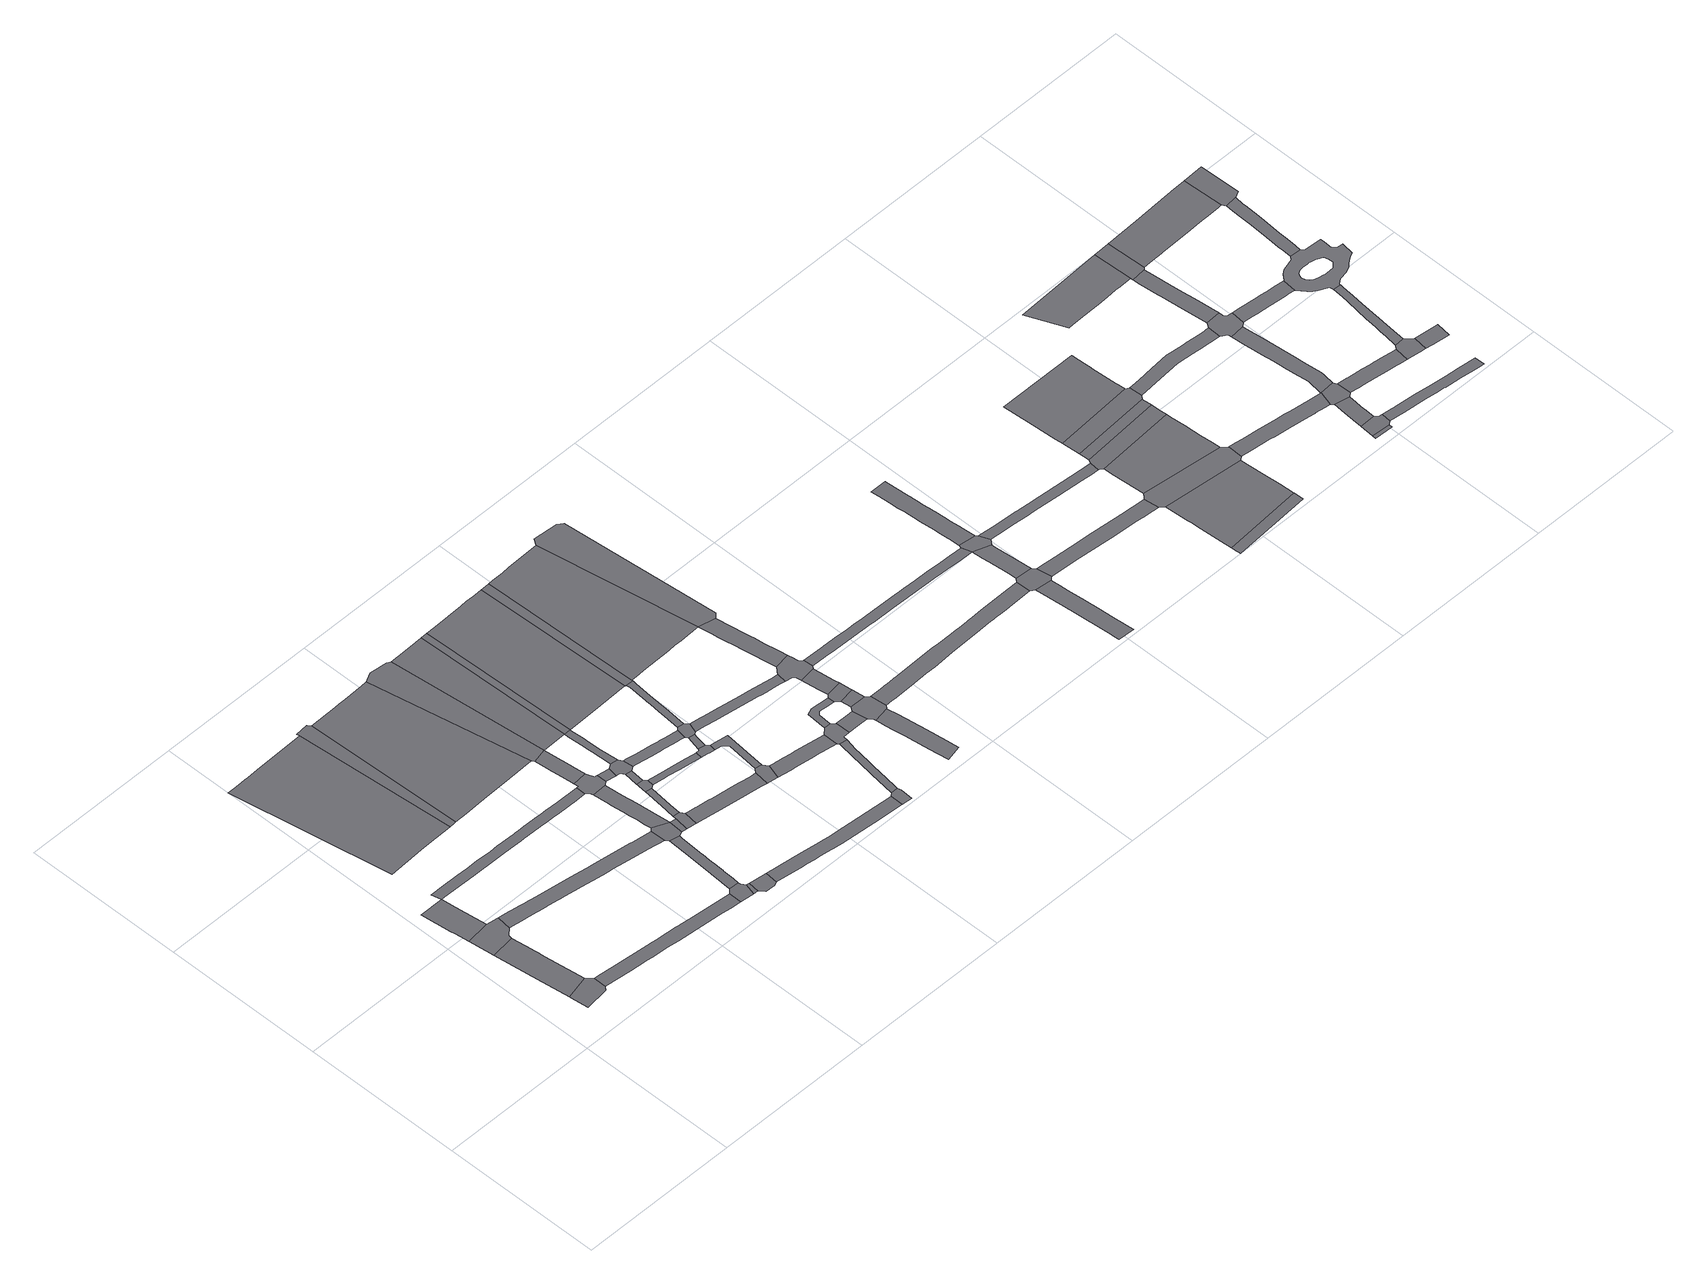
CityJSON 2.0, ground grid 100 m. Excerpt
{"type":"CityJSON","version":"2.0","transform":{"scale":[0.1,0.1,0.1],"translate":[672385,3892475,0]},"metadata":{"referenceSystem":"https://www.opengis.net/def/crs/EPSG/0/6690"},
"CityObjects":{
"road1":{"type":"Road","attributes":{"function":"9","usage":"9","RoadStructureAttribute.widthType":"9","RoadStructureAttribute.width":-9999,"RoadStructureAttribute.sectionType":"9"},"geometry":[{"type":"MultiSurface","lod":"1","boundaries":[[[0,1,2,3,4,5,6]]]}]},
"road2":{"type":"Road","attributes":{"function":"9","usage":"9","RoadStructureAttribute.widthType":"1","RoadStructureAttribute.width":15.15,"RoadStructureAttribute.sectionType":"1"},"geometry":[{"type":"MultiSurface","lod":"1","boundaries":[[[3,7,8,9,10,11,12,13,4]]]}]},
"road3":{"type":"Road","attributes":{"function":"9","usage":"9","RoadStructureAttribute.widthType":"9","RoadStructureAttribute.width":-9999,"RoadStructureAttribute.sectionType":"9"},"geometry":[{"type":"MultiSurface","lod":"1","boundaries":[[[12,11,14,15,16,17,18]]]}]},
"road4":{"type":"Road","attributes":{"function":"9","usage":"9","RoadStructureAttribute.widthType":"1","RoadStructureAttribute.width":15.15,"RoadStructureAttribute.sectionType":"1"},"geometry":[{"type":"MultiSurface","lod":"1","boundaries":[[[17,19,20,21,22,23,24,18]]]}]},
"road5":{"type":"Road","attributes":{"function":"9","usage":"9","RoadStructureAttribute.widthType":"2","RoadStructureAttribute.width":7.97,"RoadStructureAttribute.sectionType":"1"},"geometry":[{"type":"MultiSurface","lod":"1","boundaries":[[[25,26,27,28,29,30,31,32,33,34,2,1,35,36,37,38,39,40,41,42,43,44,45,46]]]}]},
"road6":{"type":"Road","attributes":{"function":"9","usage":"9","RoadStructureAttribute.widthType":"1","RoadStructureAttribute.width":35.46,"RoadStructureAttribute.sectionType":"1"},"geometry":[{"type":"MultiSurface","lod":"1","boundaries":[[[47,48,49,50,51,52,53,54,55,56,57]]]}]},
"road7":{"type":"Road","attributes":{"function":"9","usage":"9","RoadStructureAttribute.widthType":"2","RoadStructureAttribute.width":8.9,"RoadStructureAttribute.sectionType":"1"},"geometry":[{"type":"MultiSurface","lod":"1","boundaries":[[[58,59,60,61,62,63,64,65,66,67,68,69,70,71,72,73,74,75,76,77,78,79,80,81,82,83,84,85,86,87,88,89,90,91,92,93,94,95,16,15]]]}]},
"road8":{"type":"Road","attributes":{"function":"9","usage":"9","RoadStructureAttribute.widthType":"3","RoadStructureAttribute.width":5.99,"RoadStructureAttribute.sectionType":"1"},"geometry":[{"type":"MultiSurface","lod":"1","boundaries":[[[96,97,98,99,100,101,102,103,104,105,106,107,108,109,110,111,112,113,114,21,115,116,117,118,119,120,121,122,123,124,125,126,127,128,129,130]]]}]},
"road9":{"type":"Road","attributes":{"function":"9","usage":"9","RoadStructureAttribute.widthType":"9","RoadStructureAttribute.width":-9999,"RoadStructureAttribute.sectionType":"9"},"geometry":[{"type":"MultiSurface","lod":"1","boundaries":[[[131,51,50,132,133,134,135,136]]]}]},
"road10":{"type":"Road","attributes":{"function":"9","usage":"9","RoadStructureAttribute.widthType":"9","RoadStructureAttribute.width":-9999,"RoadStructureAttribute.sectionType":"9"},"geometry":[{"type":"MultiSurface","lod":"1","boundaries":[[[137,46,45,138,139,140,141,142]]]}]},
"road11":{"type":"Road","attributes":{"function":"9","usage":"9","RoadStructureAttribute.widthType":"2","RoadStructureAttribute.width":7.97,"RoadStructureAttribute.sectionType":"1"},"geometry":[{"type":"MultiSurface","lod":"1","boundaries":[[[139,138,143,144]]]}]},
"road12":{"type":"Road","attributes":{"function":"9","usage":"9","RoadStructureAttribute.widthType":"3","RoadStructureAttribute.width":5.21,"RoadStructureAttribute.sectionType":"1"},"geometry":[{"type":"MultiSurface","lod":"1","boundaries":[[[141,145,146,147,148,149,150,151,152,153,154,155,156,157,158,142]]]}]},
"road13":{"type":"Road","attributes":{"function":"9","usage":"9","RoadStructureAttribute.widthType":"9","RoadStructureAttribute.width":-9999,"RoadStructureAttribute.sectionType":"9"},"geometry":[{"type":"MultiSurface","lod":"1","boundaries":[[[143,159,160,161,162,144]]]}]},
"road14":{"type":"Road","attributes":{"function":"9","usage":"9","RoadStructureAttribute.widthType":"1","RoadStructureAttribute.width":35.46,"RoadStructureAttribute.sectionType":"1"},"geometry":[{"type":"MultiSurface","lod":"1","boundaries":[[[163,164,165,166,167,168,169,170,171,172,173,134,133]]]}]},
"road15":{"type":"Road","attributes":{"function":"9","usage":"9","RoadStructureAttribute.widthType":"9","RoadStructureAttribute.width":-9999,"RoadStructureAttribute.sectionType":"9"},"geometry":[{"type":"MultiSurface","lod":"1","boundaries":[[[155,174,175,176,80,79,156]]]}]},
"road16":{"type":"Road","attributes":{"function":"9","usage":"9","RoadStructureAttribute.widthType":"9","RoadStructureAttribute.width":-9999,"RoadStructureAttribute.sectionType":"1"},"geometry":[{"type":"MultiSurface","lod":"1","boundaries":[[[177,178,179,180,181,182,183,184,185,186,187,188,176,175,189]]]}]},
"road17":{"type":"Road","attributes":{"function":"9","usage":"9","RoadStructureAttribute.widthType":"2","RoadStructureAttribute.width":8.9,"RoadStructureAttribute.sectionType":"1"},"geometry":[{"type":"MultiSurface","lod":"1","boundaries":[[[174,190,191,175]]]}]},
"road18":{"type":"Road","attributes":{"function":"9","usage":"9","RoadStructureAttribute.widthType":"9","RoadStructureAttribute.width":-9999,"RoadStructureAttribute.sectionType":"9"},"geometry":[{"type":"MultiSurface","lod":"1","boundaries":[[[192,191,190,193,194,195,196,197]]]}]},
"road19":{"type":"Road","attributes":{"function":"9","usage":"9","RoadStructureAttribute.widthType":"9","RoadStructureAttribute.width":-9999,"RoadStructureAttribute.sectionType":"9"},"geometry":[{"type":"MultiSurface","lod":"1","boundaries":[[[198,199,200,201,202,130,129,203,181,180,204]]]}]},
"road20":{"type":"Road","attributes":{"function":"9","usage":"9","RoadStructureAttribute.widthType":"2","RoadStructureAttribute.width":7.94,"RoadStructureAttribute.sectionType":"1"},"geometry":[{"type":"MultiSurface","lod":"1","boundaries":[[[205,206,207,208,209,201,200,210,211,212,213,214]]]}]},
"road21":{"type":"Road","attributes":{"function":"9","usage":"9","RoadStructureAttribute.widthType":"4","RoadStructureAttribute.width":3.65,"RoadStructureAttribute.sectionType":"1"},"geometry":[{"type":"MultiSurface","lod":"1","boundaries":[[[196,215,216,217,218,219,220,197]]]}]},
"road22":{"type":"Road","attributes":{"function":"9","usage":"9","RoadStructureAttribute.widthType":"3","RoadStructureAttribute.width":5.71,"RoadStructureAttribute.sectionType":"1"},"geometry":[{"type":"MultiSurface","lod":"1","boundaries":[[[221,198,204,222]]]}]},
"road23":{"type":"Road","attributes":{"function":"9","usage":"9","RoadStructureAttribute.widthType":"9","RoadStructureAttribute.width":-9999,"RoadStructureAttribute.sectionType":"1"},"geometry":[{"type":"MultiSurface","lod":"1","boundaries":[[[223,169,168,205,214,224,225,226]]]}]},
"road24":{"type":"Road","attributes":{"function":"9","usage":"9","RoadStructureAttribute.widthType":"9","RoadStructureAttribute.width":-9999,"RoadStructureAttribute.sectionType":"9"},"geometry":[{"type":"MultiSurface","lod":"1","boundaries":[[[227,228,229,230,231,232,233,217,216]]]}]},
"road25":{"type":"Road","attributes":{"function":"9","usage":"9","RoadStructureAttribute.widthType":"4","RoadStructureAttribute.width":2.85,"RoadStructureAttribute.sectionType":"1"},"geometry":[{"type":"MultiSurface","lod":"1","boundaries":[[[234,230,229,235]]]}]},
"road26":{"type":"Road","attributes":{"function":"9","usage":"9","RoadStructureAttribute.widthType":"9","RoadStructureAttribute.width":-9999,"RoadStructureAttribute.sectionType":"9"},"geometry":[{"type":"MultiSurface","lod":"1","boundaries":[[[236,237,238,239,221,222,240,241,234,235]]]}]},
"road27":{"type":"Road","attributes":{"function":"9","usage":"9","RoadStructureAttribute.widthType":"4","RoadStructureAttribute.width":3.69,"RoadStructureAttribute.sectionType":"1"},"geometry":[{"type":"MultiSurface","lod":"1","boundaries":[[[242,243,244,245,246,247,248,239,238,249,250,251,252,253]]]}]},
"road28":{"type":"Road","attributes":{"function":"9","usage":"9","RoadStructureAttribute.widthType":"2","RoadStructureAttribute.width":8.9,"RoadStructureAttribute.sectionType":"1"},"geometry":[{"type":"MultiSurface","lod":"1","boundaries":[[[254,255,256,257,258,259,260,261,262,263,195,194,264,265,266,267,268]]]}]},
"road29":{"type":"Road","attributes":{"function":"9","usage":"9","RoadStructureAttribute.widthType":"2","RoadStructureAttribute.width":7.97,"RoadStructureAttribute.sectionType":"1"},"geometry":[{"type":"MultiSurface","lod":"1","boundaries":[[[269,270,271,272,273,274,275,162,161,276,277,278,279,280,281,282,283,284,285,286,287,288,289]]]}]},
"road30":{"type":"Road","attributes":{"function":"9","usage":"9","RoadStructureAttribute.widthType":"1","RoadStructureAttribute.width":35.46,"RoadStructureAttribute.sectionType":"9"},"geometry":[{"type":"MultiSurface","lod":"1","boundaries":[[[290,224,214,291,243,292]]]}]},
"road31":{"type":"Road","attributes":{"function":"9","usage":"9","RoadStructureAttribute.widthType":"4","RoadStructureAttribute.width":3.96,"RoadStructureAttribute.sectionType":"1"},"geometry":[{"type":"MultiSurface","lod":"1","boundaries":[[[293,294,295,296,297,298,228,227,299,300,301,302,303,304]]]}]},
"road32":{"type":"Road","attributes":{"function":"9","usage":"9","RoadStructureAttribute.widthType":"3","RoadStructureAttribute.width":5.71,"RoadStructureAttribute.sectionType":"1"},"geometry":[{"type":"MultiSurface","lod":"1","boundaries":[[[305,306,307,308,309,310,311,237,236,312,313,314,315,316,317,318,319,320]]]}]},
"road33":{"type":"Road","attributes":{"function":"9","usage":"9","RoadStructureAttribute.widthType":"9","RoadStructureAttribute.width":-9999,"RoadStructureAttribute.sectionType":"9"},"geometry":[{"type":"MultiSurface","lod":"1","boundaries":[[[243,242,321,292]]]}]},
"road34":{"type":"Road","attributes":{"function":"9","usage":"9","RoadStructureAttribute.widthType":"9","RoadStructureAttribute.width":-9999,"RoadStructureAttribute.sectionType":"9"},"geometry":[{"type":"MultiSurface","lod":"1","boundaries":[[[322,323,324,304,303,325,326,327,328]]]}]},
"road35":{"type":"Road","attributes":{"function":"9","usage":"9","RoadStructureAttribute.widthType":"9","RoadStructureAttribute.width":-9999,"RoadStructureAttribute.sectionType":"9"},"geometry":[{"type":"MultiSurface","lod":"1","boundaries":[[[329,330,331,332,333,254,268]]]}]},
"road36":{"type":"Road","attributes":{"function":"9","usage":"9","RoadStructureAttribute.widthType":"3","RoadStructureAttribute.width":4.43,"RoadStructureAttribute.sectionType":"1"},"geometry":[{"type":"MultiSurface","lod":"1","boundaries":[[[334,335,323,322,336,337]]]}]},
"road37":{"type":"Road","attributes":{"function":"9","usage":"9","RoadStructureAttribute.widthType":"4","RoadStructureAttribute.width":3.96,"RoadStructureAttribute.sectionType":"1"},"geometry":[{"type":"MultiSurface","lod":"1","boundaries":[[[332,338,339,328,327,340,341,342,333]]]}]},
"road38":{"type":"Road","attributes":{"function":"9","usage":"9","RoadStructureAttribute.widthType":"9","RoadStructureAttribute.width":-9999,"RoadStructureAttribute.sectionType":"9"},"geometry":[{"type":"MultiSurface","lod":"1","boundaries":[[[320,319,334,337,343,344,345,346]]]}]},
"road39":{"type":"Road","attributes":{"function":"9","usage":"9","RoadStructureAttribute.widthType":"1","RoadStructureAttribute.width":35.46,"RoadStructureAttribute.sectionType":"1"},"geometry":[{"type":"MultiSurface","lod":"1","boundaries":[[[347,348,349,350,351,352,353,354,355,356,321,242,357]]]}]},
"road40":{"type":"Road","attributes":{"function":"9","usage":"9","RoadStructureAttribute.widthType":"4","RoadStructureAttribute.width":3.62,"RoadStructureAttribute.sectionType":"1"},"geometry":[{"type":"MultiSurface","lod":"1","boundaries":[[[358,359,360,361,362,346,345,363,364,365,366,367,368]]]}]},
"road41":{"type":"Road","attributes":{"function":"9","usage":"9","RoadStructureAttribute.widthType":"9","RoadStructureAttribute.width":-9999,"RoadStructureAttribute.sectionType":"9"},"geometry":[{"type":"MultiSurface","lod":"1","boundaries":[[[369,269,289,370,371,372]]]}]},
"road42":{"type":"Road","attributes":{"function":"9","usage":"9","RoadStructureAttribute.widthType":"2","RoadStructureAttribute.width":8.9,"RoadStructureAttribute.sectionType":"1"},"geometry":[{"type":"MultiSurface","lod":"1","boundaries":[[[373,374,375,376,377,378,330,329,379,380,381,382,383,384,385,386]]]}]},
"road43":{"type":"Road","attributes":{"function":"9","usage":"9","RoadStructureAttribute.widthType":"4","RoadStructureAttribute.width":3.96,"RoadStructureAttribute.sectionType":"1"},"geometry":[{"type":"MultiSurface","lod":"1","boundaries":[[[387,388,389,390,391,392,393,394,395,396,369,372]]]}]},
"road44":{"type":"Road","attributes":{"function":"9","usage":"9","RoadStructureAttribute.widthType":"9","RoadStructureAttribute.width":-9999,"RoadStructureAttribute.sectionType":"9"},"geometry":[{"type":"MultiSurface","lod":"1","boundaries":[[[397,398,399,351,350,400,358,368]]]}]},
"road45":{"type":"Road","attributes":{"function":"9","usage":"9","RoadStructureAttribute.widthType":"3","RoadStructureAttribute.width":5.71,"RoadStructureAttribute.sectionType":"1"},"geometry":[{"type":"MultiSurface","lod":"1","boundaries":[[[401,402,403,404,405,406,344,343,407,408,409,410,411,412,413,414,415,416,417]]]}]},
"road46":{"type":"Road","attributes":{"function":"9","usage":"9","RoadStructureAttribute.widthType":"9","RoadStructureAttribute.width":-9999,"RoadStructureAttribute.sectionType":"9"},"geometry":[{"type":"MultiSurface","lod":"1","boundaries":[[[385,393,392,418,419,420,421,422,386]]]}]},
"road47":{"type":"Road","attributes":{"function":"9","usage":"9","RoadStructureAttribute.widthType":"4","RoadStructureAttribute.width":3.43,"RoadStructureAttribute.sectionType":"1"},"geometry":[{"type":"MultiSurface","lod":"1","boundaries":[[[421,423,424,425,426,427,428,429,430,422]]]}]},
"road48":{"type":"Road","attributes":{"function":"9","usage":"9","RoadStructureAttribute.widthType":"2","RoadStructureAttribute.width":8.9,"RoadStructureAttribute.sectionType":"1"},"geometry":[{"type":"MultiSurface","lod":"1","boundaries":[[[431,432,433,434,435,420,419]]]}]},
"road49":{"type":"Road","attributes":{"function":"9","usage":"9","RoadStructureAttribute.widthType":"2","RoadStructureAttribute.width":10.09,"RoadStructureAttribute.sectionType":"1"},"geometry":[{"type":"MultiSurface","lod":"1","boundaries":[[[436,437,438,439,440,441,442,443,444,445,446,447,448,449,450,451]]]}]},
"road50":{"type":"Road","attributes":{"function":"9","usage":"9","RoadStructureAttribute.widthType":"1","RoadStructureAttribute.width":35.46,"RoadStructureAttribute.sectionType":"1"},"geometry":[{"type":"MultiSurface","lod":"1","boundaries":[[[452,453,454,399,398,455,456,457,458,459,460,461,462,463,464]]]}]},
"road51":{"type":"Road","attributes":{"function":"9","usage":"9","RoadStructureAttribute.widthType":"9","RoadStructureAttribute.width":-9999,"RoadStructureAttribute.sectionType":"9"},"geometry":[{"type":"MultiSurface","lod":"1","boundaries":[[[450,465,466,467,468,433,432,469,470,451]]]}]},
"road52":{"type":"Road","attributes":{"function":"9","usage":"9","RoadStructureAttribute.widthType":"2","RoadStructureAttribute.width":10.09,"RoadStructureAttribute.sectionType":"1"},"geometry":[{"type":"MultiSurface","lod":"1","boundaries":[[[471,472,468,467]]]}]},
"road53":{"type":"Road","attributes":{"function":"9","usage":"9","RoadStructureAttribute.widthType":"9","RoadStructureAttribute.width":-9999,"RoadStructureAttribute.sectionType":"9"},"geometry":[{"type":"MultiSurface","lod":"1","boundaries":[[[472,471,473,474,475,427,426]]]}]},
"road54":{"type":"Road","attributes":{"function":"9","usage":"9","RoadStructureAttribute.widthType":"2","RoadStructureAttribute.width":10.09,"RoadStructureAttribute.sectionType":"1"},"geometry":[{"type":"MultiSurface","lod":"1","boundaries":[[[474,476,477,478,479,480,481,475]]]}]},
"road55":{"type":"Road","attributes":{"function":"9","usage":"9","RoadStructureAttribute.widthType":"9","RoadStructureAttribute.width":-9999,"RoadStructureAttribute.sectionType":"9"},"geometry":[{"type":"MultiSurface","lod":"1","boundaries":[[[482,417,416,483,484,479,478,485,486,487,488,489,490]]]}]},
"road56":{"type":"Road","attributes":{"function":"9","usage":"9","RoadStructureAttribute.widthType":"2","RoadStructureAttribute.width":10.09,"RoadStructureAttribute.sectionType":"1"},"geometry":[{"type":"MultiSurface","lod":"1","boundaries":[[[491,492,493,494,495,496,497,463,498,499,500,501,502,503,504,505,506,482,490]]]}]},
"road57":{"type":"Road","attributes":{"function":"9","usage":"9","RoadStructureAttribute.widthType":"9","RoadStructureAttribute.width":-9999,"RoadStructureAttribute.sectionType":"9"},"geometry":[{"type":"MultiSurface","lod":"1","boundaries":[[[464,463,497,507,508,509,510]]]}]},
"road58":{"type":"Road","attributes":{"function":"9","usage":"9","RoadStructureAttribute.widthType":"2","RoadStructureAttribute.width":8.94,"RoadStructureAttribute.sectionType":"1"},"geometry":[{"type":"MultiSurface","lod":"1","boundaries":[[[511,512,513,514,515,516,517,518,519,520,521,522,523,524,525,526,527,528,529,466,465,530,531,532,533,534,535,536,537,538,539,540,541,542,543,544,545]]]}]},
"road59":{"type":"Road","attributes":{"function":"9","usage":"9","RoadStructureAttribute.widthType":"3","RoadStructureAttribute.width":5.81,"RoadStructureAttribute.sectionType":"1"},"geometry":[{"type":"MultiSurface","lod":"1","boundaries":[[[546,547,548,549,550,551,552,553,554,555,556,557,558,559,560,561,562,486,485,563,564,565,566,567,568,569,570,571,572,573,574,575]]]}]},
"road60":{"type":"Road","attributes":{"function":"9","usage":"9","RoadStructureAttribute.widthType":"2","RoadStructureAttribute.width":10.12,"RoadStructureAttribute.sectionType":"1"},"geometry":[{"type":"MultiSurface","lod":"1","boundaries":[[[576,577,578,579,580,581,582,583,584,585,586,587,588,589,590,591,592,593]]]}]},
"road61":{"type":"Road","attributes":{"function":"9","usage":"9","RoadStructureAttribute.widthType":"9","RoadStructureAttribute.width":-9999,"RoadStructureAttribute.sectionType":"9"},"geometry":[{"type":"MultiSurface","lod":"1","boundaries":[[[594,595,596,597,598,545,544,586,585]]]}]},
"road62":{"type":"Road","attributes":{"function":"9","usage":"9","RoadStructureAttribute.widthType":"2","RoadStructureAttribute.width":10.12,"RoadStructureAttribute.sectionType":"1"},"geometry":[{"type":"MultiSurface","lod":"1","boundaries":[[[599,600,601,602,603,598,597,604,605,606,607,575]]]}]},
"road63":{"type":"Road","attributes":{"function":"9","usage":"9","RoadStructureAttribute.widthType":"9","RoadStructureAttribute.width":-9999,"RoadStructureAttribute.sectionType":"9"},"geometry":[{"type":"MultiSurface","lod":"1","boundaries":[[[607,608,609,610,611,546,575]]]}]},
"road64":{"type":"Road","attributes":{"function":"9","usage":"9","RoadStructureAttribute.widthType":"2","RoadStructureAttribute.width":10.12,"RoadStructureAttribute.sectionType":"1"},"geometry":[{"type":"MultiSurface","lod":"1","boundaries":[[[612,613,614,615,616,617,618,619,620,621,622,623,624,625,626,627,611,610,628,629,630,631,632,633,634,635,636,637,638,639,640]]]}]},
"road65":{"type":"Road","attributes":{"function":"9","usage":"9","RoadStructureAttribute.widthType":"2","RoadStructureAttribute.width":7.99,"RoadStructureAttribute.sectionType":"1"},"geometry":[{"type":"MultiSurface","lod":"1","boundaries":[[[641,642,643,644,645,646,647,648,596,595,649,650,651,652,653,654,655,656,657,658]]]}]},
"road66":{"type":"Road","attributes":{"function":"9","usage":"9","RoadStructureAttribute.widthType":"3","RoadStructureAttribute.width":5.55,"RoadStructureAttribute.sectionType":"1"},"geometry":[{"type":"MultiSurface","lod":"1","boundaries":[[[659,660,661,662,663,664,665,609,608,666,667,668,669,670,671,672,673,674,675,676,677]]]}]},
"road67":{"type":"Road","attributes":{"function":"9","usage":"9","RoadStructureAttribute.widthType":"9","RoadStructureAttribute.width":-9999,"RoadStructureAttribute.sectionType":"9"},"geometry":[{"type":"MultiSurface","lod":"1","boundaries":[[[678,679,680,681,682]]]}]},
"road68":{"type":"Road","attributes":{"function":"2","usage":"1","RoadStructureAttribute.widthType":"1","RoadStructureAttribute.width":51.82,"RoadStructureAttribute.sectionType":"1"},"geometry":[{"type":"MultiSurface","lod":"1","boundaries":[[[681,683,684,685,686,687,688,689,690,691,692,693,682]]]}]},
"road69":{"type":"Road","attributes":{"function":"9","usage":"9","RoadStructureAttribute.widthType":"9","RoadStructureAttribute.width":-9999,"RoadStructureAttribute.sectionType":"9"},"geometry":[{"type":"MultiSurface","lod":"1","boundaries":[[[694,695,658,657,687,686,696,697,698]]]}]},
"road70":{"type":"Road","attributes":{"function":"2","usage":"1","RoadStructureAttribute.widthType":"1","RoadStructureAttribute.width":51.82,"RoadStructureAttribute.sectionType":"1"},"geometry":[{"type":"MultiSurface","lod":"1","boundaries":[[[699,700,701,702,703,704,705,706,694,698]]]}]},
"road71":{"type":"Road","attributes":{"function":"9","usage":"9","RoadStructureAttribute.widthType":"9","RoadStructureAttribute.width":-9999,"RoadStructureAttribute.sectionType":"9"},"geometry":[{"type":"MultiSurface","lod":"1","boundaries":[[[707,708,709,677,676,710,705,704]]]}]},
"road72":{"type":"Road","attributes":{"function":"2","usage":"1","RoadStructureAttribute.widthType":"1","RoadStructureAttribute.width":51.82,"RoadStructureAttribute.sectionType":"1"},"geometry":[{"type":"MultiSurface","lod":"1","boundaries":[[[709,708,711,712]]]}]},
"road73":{"type":"Road","attributes":{"function":"9","usage":"9","RoadStructureAttribute.widthType":"9","RoadStructureAttribute.width":-9999,"RoadStructureAttribute.sectionType":"9"},"geometry":[{"type":"MultiSurface","lod":"1","boundaries":[[[711,713,714,715,716,717,718,712]]]}]},
"road74":{"type":"Road","attributes":{"function":"2","usage":"1","RoadStructureAttribute.widthType":"1","RoadStructureAttribute.width":51.82,"RoadStructureAttribute.sectionType":"1"},"geometry":[{"type":"MultiSurface","lod":"1","boundaries":[[[719,720,721,717,716,722,723,724,725,726,727]]]}]},
"road75":{"type":"Road","attributes":{"function":"9","usage":"9","RoadStructureAttribute.widthType":"2","RoadStructureAttribute.width":9.2,"RoadStructureAttribute.sectionType":"1"},"geometry":[{"type":"MultiSurface","lod":"1","boundaries":[[[728,729,730,731,732,733,734,735,736,697,696,737,738,739,740,741,742,743,744,745,746,747,748]]]}]},
"road76":{"type":"Road","attributes":{"function":"9","usage":"9","RoadStructureAttribute.widthType":"2","RoadStructureAttribute.width":6.96,"RoadStructureAttribute.sectionType":"1"},"geometry":[{"type":"MultiSurface","lod":"1","boundaries":[[[749,750,751,752,753,754,755,756,757,715,714,758,759,760,761,762,763]]]}]},
"road77":{"type":"Road","attributes":{"function":"9","usage":"9","RoadStructureAttribute.widthType":"2","RoadStructureAttribute.width":8.78,"RoadStructureAttribute.sectionType":"1"},"geometry":[{"type":"MultiSurface","lod":"1","boundaries":[[[764,765,766,767]]]}]},
"road78":{"type":"Road","attributes":{"function":"9","usage":"9","RoadStructureAttribute.widthType":"9","RoadStructureAttribute.width":-9999,"RoadStructureAttribute.sectionType":"9"},"geometry":[{"type":"MultiSurface","lod":"1","boundaries":[[[766,768,769,770,771,772,773,774,767]]]}]},
"road79":{"type":"Road","attributes":{"function":"9","usage":"9","RoadStructureAttribute.widthType":"2","RoadStructureAttribute.width":8.78,"RoadStructureAttribute.sectionType":"1"},"geometry":[{"type":"MultiSurface","lod":"1","boundaries":[[[771,775,776,777,778,779,780,781,772]]]}]},
"road80":{"type":"Road","attributes":{"function":"9","usage":"9","RoadStructureAttribute.widthType":"1","RoadStructureAttribute.width":30.23,"RoadStructureAttribute.sectionType":"1"},"geometry":[{"type":"MultiSurface","lod":"1","boundaries":[[[782,783,784,785,786,787,788,789,790,791,792]]]}]},
"road81":{"type":"Road","attributes":{"function":"9","usage":"9","RoadStructureAttribute.widthType":"9","RoadStructureAttribute.width":-9999,"RoadStructureAttribute.sectionType":"9"},"geometry":[{"type":"MultiSurface","lod":"1","boundaries":[[[747,779,778,793,794,795,748]]]}]},
"road82":{"type":"Road","attributes":{"function":"9","usage":"9","RoadStructureAttribute.widthType":"2","RoadStructureAttribute.width":8.9,"RoadStructureAttribute.sectionType":"1"},"geometry":[{"type":"MultiSurface","lod":"1","boundaries":[[[795,796,797,798,799,800,801,802,803,804,805,806,807,808,809,810,811,812,813,814,748]]]}]},
"road83":{"type":"Road","attributes":{"function":"9","usage":"9","RoadStructureAttribute.widthType":"9","RoadStructureAttribute.width":-9999,"RoadStructureAttribute.sectionType":"9"},"geometry":[{"type":"MultiSurface","lod":"1","boundaries":[[[815,763,762,816,817,803,802,818,819,820,821,822]]]}]},
"road84":{"type":"Road","attributes":{"function":"9","usage":"9","RoadStructureAttribute.widthType":"2","RoadStructureAttribute.width":8.9,"RoadStructureAttribute.sectionType":"1"},"geometry":[{"type":"MultiSurface","lod":"1","boundaries":[[[823,824,825,826,827,828,829,830,831,832,833,815,822]]]}]},
"road85":{"type":"Road","attributes":{"function":"9","usage":"9","RoadStructureAttribute.widthType":"2","RoadStructureAttribute.width":9.2,"RoadStructureAttribute.sectionType":"1"},"geometry":[{"type":"MultiSurface","lod":"1","boundaries":[[[834,835,836,837,838,839,840,794,793,841,842,843,844,845,846,847,848,849,850]]]}]},
"road86":{"type":"Road","attributes":{"function":"9","usage":"9","RoadStructureAttribute.widthType":"3","RoadStructureAttribute.width":5.54,"RoadStructureAttribute.sectionType":"1"},"geometry":[{"type":"MultiSurface","lod":"1","boundaries":[[[851,852,853,854,855,856,857,858,769,768,859,860,861,862,863,864,865,866,867,868,869]]]}]},
"road87":{"type":"Road","attributes":{"function":"9","usage":"9","RoadStructureAttribute.widthType":"9","RoadStructureAttribute.width":-9999,"RoadStructureAttribute.sectionType":"9"},"geometry":[{"type":"MultiSurface","lod":"1","boundaries":[[[829,828,870,871,792,791,872]]]}]},
"road88":{"type":"Road","attributes":{"function":"9","usage":"9","RoadStructureAttribute.widthType":"9","RoadStructureAttribute.width":-9999,"RoadStructureAttribute.sectionType":"9"},"geometry":[{"type":"MultiSurface","lod":"1","boundaries":[[[873,874,875,876,877,819,818,878,879,880,881,882,883,884]]]}]},
"road89":{"type":"Road","attributes":{"function":"9","usage":"9","RoadStructureAttribute.widthType":"9","RoadStructureAttribute.width":-9999,"RoadStructureAttribute.sectionType":"9"},"geometry":[{"type":"MultiSurface","lod":"1","boundaries":[[[885,886,850,849,887,888,889,890]]]}]},
"road90":{"type":"Road","attributes":{"function":"9","usage":"9","RoadStructureAttribute.widthType":"3","RoadStructureAttribute.width":4.6,"RoadStructureAttribute.sectionType":"1"},"geometry":[{"type":"MultiSurface","lod":"1","boundaries":[[[885,891,892,893,894,895,896,897,898,899,900,901,902,903,904,905,906,886]]]}]},
"road91":{"type":"Road","attributes":{"function":"9","usage":"9","RoadStructureAttribute.widthType":"2","RoadStructureAttribute.width":9.2,"RoadStructureAttribute.sectionType":"1"},"geometry":[{"type":"MultiSurface","lod":"1","boundaries":[[[889,907,908,909,910,911,890]]]}]},
"road92":{"type":"Road","attributes":{"function":"9","usage":"9","RoadStructureAttribute.widthType":"1","RoadStructureAttribute.width":30.23,"RoadStructureAttribute.sectionType":"1"},"geometry":[{"type":"MultiSurface","lod":"1","boundaries":[[[912,913,914,915,871,870,916,917,918,919,920,921,922,923,924]]]}]},
"road93":{"type":"Road","attributes":{"function":"9","usage":"9","RoadStructureAttribute.widthType":"9","RoadStructureAttribute.width":-9999,"RoadStructureAttribute.sectionType":"9"},"geometry":[{"type":"MultiSurface","lod":"1","boundaries":[[[883,925,926,927,928,899,898,929,930,931,932,933,934,935,936,937,938,939,940,941,942,943,944,945,946,947,948,949,950,951,952,953,884],[954,955,956,957,958,959,960,961,962,963,964,965,966,967,968,969,970,971,972,973,974,975,976]]]}]},
"road94":{"type":"Road","attributes":{"function":"9","usage":"9","RoadStructureAttribute.widthType":"2","RoadStructureAttribute.width":6.06,"RoadStructureAttribute.sectionType":"1"},"geometry":[{"type":"MultiSurface","lod":"1","boundaries":[[[977,978,979,980,981,982,983,984,948,947,985,986,987,988,989,990,991,992,993,994]]]}]},
"road95":{"type":"Road","attributes":{"function":"9","usage":"9","RoadStructureAttribute.widthType":"9","RoadStructureAttribute.width":-9999,"RoadStructureAttribute.sectionType":"9"},"geometry":[{"type":"MultiSurface","lod":"1","boundaries":[[[977,994,995,996,912,924]]]}]}
},
"vertices":[
[361,217,0],[377,237,0],[378,317,0],[344,352,0],[197,317,0],[198,305,0],[212,199,0],
[311,611,0],[306,653,0],[303,678,0],[301,695,0],[285,819,0],[136,800,0],[175,492,0],
[288,842,0],[328,878,0],[340,967,0],[265,978,0],[116,959,0],
[252,1083,0],[241,1175,0],[229,1267,0],[78,1266,0],[102,1073,0],[106,1046,0],
[1021,255,0],[1015,256,0],[945,262,0],[931,264,0],[827,274,0],[801,276,0],[771,279,0],[736,283,0],[502,305,0],[409,314,0],[547,220,0],[633,212,0],[663,209,0],[693,206,0],[750,201,0],[802,196,0],[871,189,0],[1105,167,0],[1168,161,0],[1221,156,0],[1288,149,0],[1289,229,0],
[406,1584,0],[430,1585,0],[521,1587,0],[626,1590,0],[544,2590,0],[244,2581,0],[150,2578,0],[123,2577,0],[58,2575,0],[0,2574,0],[177,1571,0],
[408,867,0],[426,864,0],[480,856,0],[544,847,0],[566,844,0],[586,841,0],[680,827,0],[690,826,0],[747,817,0],[798,810,0],[899,795,0],[954,787,0],[965,785,0],[1002,780,0],[1066,771,0],[1124,762,0],[1173,755,0],[1181,754,0],[1224,747,0],[1272,740,0],[1286,738,0],[1325,729,0],[1322,824,0],[1244,835,0],[1229,837,0],[1201,841,0],[1192,843,0],[1071,860,0],[942,879,0],[910,884,0],[868,890,0],[812,898,0],[714,912,0],[586,931,0],[537,938,0],[506,943,0],[480,947,0],[388,960,0],
[1132,1314,0],[1050,1315,0],[1016,1316,0],[970,1317,0],[890,1318,0],[868,1318,0],[828,1319,0],[820,1319,0],[783,1319,0],[732,1320,0],[702,1321,0],[673,1321,0],[647,1321,0],[615,1322,0],[549,1323,0],[478,1324,0],[406,1325,0],[292,1327,0],[216,1328,0],[254,1267,0],[399,1264,0],[463,1263,0],[494,1263,0],[591,1261,0],[678,1260,0],[733,1259,0],[808,1258,0],[833,1258,0],[977,1256,0],[984,1255,0],[1041,1255,0],[1088,1254,0],[1212,1252,0],[1273,1251,0],[1274,1312,0],
[543,2593,0],[658,1591,0],[670,1591,0],[637,2593,0],[623,2615,0],[542,2608,0],
[1303,241,0],[1375,141,0],[1393,211,0],[1376,238,0],[1376,250,0],[1316,253,0],
[1405,138,0],[1414,208,0],
[1379,291,0],[1383,365,0],[1383,367,0],[1387,444,0],[1387,452,0],[1390,495,0],[1390,499,0],[1391,521,0],[1392,542,0],[1400,681,0],[1401,696,0],[1341,708,0],[1336,604,0],[1324,394,0],
[1433,106,0],[1494,103,0],[1515,115,0],[1525,194,0],
[752,1594,0],[821,1596,0],[889,1599,0],[1039,1603,0],[1082,1605,0],[1247,1610,0],[1053,2605,0],[1019,2604,0],[890,2600,0],[847,2599,0],[815,2598,0],
[1430,710,0],[1435,800,0],[1340,842,0],
[1422,916,0],[1411,1018,0],[1402,1107,0],[1389,1219,0],[1300,1214,0],[1308,1135,0],[1310,1123,0],[1312,1099,0],[1320,1023,0],[1325,979,0],[1330,935,0],[1336,878,0],[1435,803,0],
[1463,705,0],[1476,794,0],
[1476,797,0],[1501,700,0],[1523,697,0],[1536,786,0],[1518,813,0],[1478,817,0],
[1411,1296,0],[1394,1299,0],[1375,1349,0],[1286,1340,0],[1289,1312,0],[1293,1236,0],[1411,1236,0],
[1258,1594,0],[1267,1514,0],[1268,1507,0],[1274,1447,0],[1283,1372,0],[1366,1432,0],[1364,1450,0],[1359,1500,0],[1349,1590,0],[1347,1613,0],
[1526,883,0],[1541,1032,0],[1502,1036,0],[1499,1010,0],[1491,937,0],[1489,913,0],
[1486,1285,0],[1477,1225,0],
[1069,2613,0],[1243,2611,0],[1223,2624,0],[1115,2636,0],
[1563,1046,0],[1566,1086,0],[1549,1103,0],[1509,1107,0],[1508,1097,0],[1508,1093,0],[1504,1060,0],
[1519,1197,0],[1558,1192,0],
[1584,1209,0],[1577,1271,0],[1561,1296,0],[1517,1302,0],[1502,1222,0],[1511,1208,0],
[1542,1619,0],[1502,1618,0],[1502,1615,0],[1502,1593,0],[1507,1503,0],[1510,1448,0],[1511,1431,0],[1552,1425,0],[1548,1512,0],[1547,1527,0],[1544,1594,0],[1543,1616,0],
[1992,723,0],[1953,725,0],[1897,733,0],[1887,735,0],[1858,739,0],[1708,761,0],[1687,764,0],[1605,776,0],[1603,776,0],[1554,783,0],[1707,670,0],[1843,650,0],[1860,648,0],[1948,635,0],[1979,630,0],
[2359,107,0],[1972,137,0],[1948,140,0],[1886,148,0],[1871,150,0],[1755,165,0],[1700,172,0],[1562,109,0],[1676,94,0],[1721,89,0],[1764,83,0],[1811,77,0],[1873,69,0],[1892,67,0],[1948,60,0],[1964,58,0],[1985,56,0],[2031,52,0],[2212,38,0],[2258,35,0],[2359,27,0],
[1368,2614,0],[1499,1618,0],[1472,2618,0],
[1857,1043,0],[1809,1050,0],[1764,1057,0],[1685,1068,0],[1624,1078,0],[1595,1082,0],[1646,1034,0],[1667,1031,0],[1738,1020,0],[1853,1003,0],[1873,1000,0],[1879,1039,0],
[1848,1229,0],[1811,1235,0],[1804,1236,0],[1760,1243,0],[1722,1249,0],[1652,1259,0],[1604,1267,0],[1611,1205,0],[1701,1191,0],[1752,1183,0],[1788,1178,0],[1842,1170,0],[1866,1166,0],[1891,1162,0],[1915,1159,0],[1925,1218,0],
[1513,2619,0],
[1948,1043,0],[1906,1054,0],[1902,1041,0],[1919,993,0],[1929,991,0],[1960,987,0],[1966,1026,0],
[2049,620,0],[2076,707,0],[2064,725,0],[2053,741,0],[2014,747,0],
[1927,1141,0],[1921,1113,0],[1962,1113,0],[1967,1135,0],
[2080,1009,0],[2001,1021,0],[2006,980,0],[2034,946,0],[2024,848,0],
[1981,1148,0],[2001,1206,0],[1981,1230,0],[1941,1235,0],
[1663,1623,0],[1733,1625,0],[1839,1628,0],[1959,1632,0],[1929,2631,0],[1905,2630,0],[1868,2629,0],[1817,2628,0],[1777,2627,0],[1579,2621,0],[1545,1619,0],
[1970,1629,0],[1972,1604,0],[1960,1456,0],[1959,1445,0],[1956,1408,0],[1991,1347,0],[1997,1427,0],[2003,1493,0],[2007,1549,0],[2012,1604,0],[2014,1625,0],
[2377,123,0],[2422,22,0],[2428,102,0],[2420,123,0],
[2249,682,0],[2213,687,0],[2165,694,0],[2149,697,0],[2127,700,0],[2100,704,0],[2130,608,0],[2166,603,0],[2234,593,0],[2241,592,0],[2285,586,0],[2300,584,0],[2428,565,0],[2430,656,0],
[2436,234,0],[2438,247,0],[2452,345,0],[2465,435,0],[2470,472,0],[2484,546,0],[2438,555,0],[2421,432,0],[2414,386,0],[2400,287,0],
[2014,1630,0],[2014,1633,0],[1985,2633,0],[1964,1630,0],
[2526,1126,0],[2378,1148,0],[2323,1157,0],[2161,1182,0],[2123,1187,0],[2074,1195,0],[2026,1142,0],[2053,1137,0],[2112,1128,0],[2179,1118,0],[2386,1086,0],[2406,1083,0],[2435,1079,0],[2487,1071,0],[2527,1065,0],[2559,1060,0],[2568,1123,0],
[2489,574,0],[2531,574,0],[2529,667,0],[2506,688,0],[2465,687,0],
[2511,772,0],[2528,787,0],[2598,782,0],[2630,780,0],[2629,820,0],[2512,829,0],[2492,821,0],[2473,814,0],
[2609,576,0],[2662,575,0],[2646,666,0],[2599,666,0],[2544,667,0],
[2691,506,0],[2695,473,0],[2698,454,0],[2699,444,0],[2705,401,0],[2713,350,0],[2716,322,0],[2734,196,0],[2750,80,0],[2751,77,0],[2849,98,0],[2838,178,0],[2820,305,0],[2795,482,0],[2785,552,0],[2687,534,0],
[2144,2638,0],[2092,2636,0],[2017,2634,0],[2076,1635,0],[2100,1636,0],[2158,1638,0],[2299,1642,0],[2343,1643,0],[2393,1644,0],[2441,1646,0],[2483,1647,0],[2519,1648,0],[2350,2644,0],
[2797,570,0],[2789,670,0],[2766,691,0],[2665,693,0],[2672,565,0],[2684,552,0],
[2755,770,0],[2656,756,0],
[2752,791,0],[2744,852,0],[2645,838,0],
[2738,892,0],[2726,977,0],[2721,1017,0],[2622,1003,0],[2630,942,0],[2637,892,0],
[2599,1163,0],[2604,1053,0],[2616,1043,0],[2735,1035,0],[2729,1095,0],[2709,1112,0],[2706,1130,0],[2704,1145,0],[2698,1179,0],
[2691,1224,0],[2686,1255,0],[2675,1320,0],[2664,1392,0],[2662,1402,0],[2655,1446,0],[2626,1624,0],[2526,1616,0],[2534,1567,0],[2542,1517,0],[2546,1493,0],[2559,1411,0],[2563,1388,0],[2568,1357,0],[2575,1314,0],[2590,1223,0],
[2654,1652,0],[2561,2650,0],[2528,2671,0],[2375,2685,0],
[3823,688,0],[3687,685,0],[3619,684,0],[3552,682,0],[3521,682,0],[3511,681,0],[3456,680,0],[3433,680,0],[3393,680,0],[3299,679,0],[3253,679,0],[3161,678,0],[3100,677,0],[3011,675,0],[2989,674,0],[2967,674,0],[2931,673,0],[2889,672,0],[2863,672,0],[2845,571,0],[2862,572,0],[2990,574,0],[3103,577,0],[3169,578,0],[3303,584,0],[3437,589,0],[3472,590,0],[3600,593,0],[3618,593,0],[3653,594,0],[3655,594,0],[3715,595,0],[3781,597,0],[3889,599,0],[3885,689,0],
[3860,1062,0],[3778,1065,0],[3716,1067,0],[3663,1070,0],[3615,1072,0],[3532,1074,0],[3451,1076,0],[3422,1077,0],[3401,1077,0],[3242,1081,0],[3157,1083,0],[3104,1085,0],[3027,1087,0],[2979,1088,0],[2874,1091,0],[2854,1091,0],[2754,1094,0],[2855,1032,0],[2872,1031,0],[3096,1025,0],[3159,1024,0],[3172,1023,0],[3315,1020,0],[3365,1018,0],[3389,1018,0],[3609,1012,0],[3632,1011,0],[3703,1008,0],[3776,1005,0],[3879,1001,0],
[4069,28,0],[4065,72,0],[4062,106,0],[4056,162,0],[4055,178,0],[4049,248,0],[4038,370,0],[4029,462,0],[4024,515,0],[4019,570,0],[3917,583,0],[3925,496,0],[3930,441,0],[3930,434,0],[3939,339,0],[3962,86,0],[3964,60,0],[3967,32,0],
[4031,580,0],[4042,589,0],[4027,681,0],[4007,702,0],[3905,711,0],
[3885,930,0],[3889,896,0],[3891,874,0],[3898,795,0],[3901,761,0],[3994,855,0],[3987,932,0],[3985,949,0],[3984,964,0],
[4010,995,0],[3983,1057,0],[3970,1069,0],[3867,1081,0],
[3820,1669,0],[3822,1644,0],[3825,1615,0],[3833,1518,0],[3834,1494,0],[3837,1469,0],[3838,1450,0],[3841,1413,0],[3845,1358,0],[3846,1356,0],[3846,1345,0],[3854,1254,0],[3858,1205,0],[3862,1155,0],[3863,1144,0],[3863,1140,0],[3963,1150,0],[3961,1179,0],[3956,1237,0],[3955,1249,0],[3950,1321,0],[3945,1378,0],[3942,1412,0],[3940,1444,0],[3939,1459,0],[3935,1502,0],[3933,1525,0],[3924,1646,0],[3922,1668,0],
[4603,634,0],[4410,650,0],[4299,659,0],[4259,662,0],[4201,667,0],[4153,671,0],[4115,674,0],[4070,678,0],[4235,574,0],[4326,566,0],[4445,557,0],[4555,548,0],[4574,546,0],[4626,542,0],[4683,538,0],[4696,536,0],[4773,530,0],[4759,622,0],
[4613,1006,0],[4343,1028,0],[4322,1029,0],[4248,1035,0],[4242,1036,0],[4203,1039,0],[4106,1047,0],[4095,988,0],[4150,983,0],[4204,979,0],[4221,977,0],[4274,973,0],[4292,972,0],[4340,968,0],[4468,957,0],[4635,944,0],[4705,938,0],[4743,935,0],[4748,995,0],
[4833,26,0],[4835,1,0],[5334,37,0],[5330,98,0],[4831,62,0],
[5329,101,0],[5323,197,0],[5315,303,0],[5304,456,0],[4799,505,0],[4809,371,0],[4809,370,0],[4810,355,0],[4811,336,0],[4814,295,0],[4826,134,0],
[4789,652,0],[4773,636,0],[5325,475,0],[5327,567,0],[5294,595,0],
[5290,650,0],[5287,690,0],[5285,728,0],[5277,833,0],[5270,929,0],[5268,953,0],[4770,917,0],[4774,849,0],
[5265,994,0],[5261,1055,0],[4762,1019,0],[4757,933,0],
[5257,1118,0],[4758,1082,0],
[5274,1138,0],[5276,1139,0],[5269,1218,0],[5248,1232,0],[4750,1196,0],[4752,1169,0],
[4721,1592,0],[4735,1397,0],[4746,1242,0],[5245,1281,0],[5244,1294,0],[5232,1457,0],[5232,1463,0],[5229,1508,0],[5226,1592,0],
[5866,496,0],[5809,504,0],[5731,514,0],[5693,519,0],[5642,526,0],[5578,534,0],[5526,541,0],[5418,555,0],[5377,561,0],[5398,465,0],[5456,457,0],[5516,450,0],[5543,446,0],[5640,433,0],[5705,425,0],[5766,417,0],[5806,411,0],[5808,411,0],[5873,402,0],[5906,398,0],[5929,488,0],
[5838,1221,0],[5825,1222,0],[5784,1225,0],[5697,1232,0],[5678,1234,0],[5589,1241,0],[5568,1243,0],[5446,1232,0],[5345,1224,0],[5429,1151,0],[5564,1163,0],[5671,1154,0],[5714,1150,0],[5853,1139,0],[5854,1219,0],
[5897,64,0],[6013,60,0],[6013,80,0],[5899,89,0],
[6034,98,0],[6040,158,0],[6018,161,0],[6002,179,0],[5905,175,0],[5903,150,0],[5902,134,0],
[6002,236,0],[6005,275,0],[6008,316,0],[6012,363,0],[5921,381,0],[5915,303,0],[5908,216,0],
[5252,1972,0],[5356,1737,0],[5384,1738,0],[5407,1739,0],[5530,1743,0],[5579,1744,0],[5648,1746,0],[5712,1748,0],[5749,1749,0],[5824,1752,0],[5813,1997,0],
[6037,382,0],[6033,474,0],[6022,495,0],
[6031,565,0],[6034,589,0],[6024,686,0],[6017,760,0],[6003,895,0],[5995,975,0],[5982,1101,0],[5891,1091,0],[5892,1075,0],[5899,1016,0],[5907,932,0],[5913,869,0],[5916,849,0],[5920,805,0],[5923,772,0],[5925,752,0],[5933,683,0],[5942,590,0],[5929,491,0],
[5874,1250,0],[5866,1130,0],[5889,1113,0],[6006,1120,0],[6015,1207,0],[5981,1210,0],[5969,1225,0],[5966,1255,0],
[5949,1418,0],[5945,1458,0],[5939,1518,0],[5932,1580,0],[5921,1690,0],[5915,1741,0],[5825,1734,0],[5828,1688,0],[5841,1569,0],[5843,1549,0],[5857,1410,0],
[6387,427,0],[6345,433,0],[6266,443,0],[6245,446,0],[6198,452,0],[6101,464,0],[6100,464,0],[6092,374,0],[6127,370,0],[6183,362,0],[6204,360,0],[6274,351,0],[6322,345,0],[6339,342,0],[6357,340,0],[6407,334,0],[6419,423,0],
[6657,89,0],[6549,101,0],[6464,110,0],[6366,121,0],[6257,134,0],[6152,146,0],[6113,150,0],[6108,150,0],[6130,87,0],[6274,71,0],[6320,66,0],[6358,61,0],[6400,57,0],[6405,56,0],[6432,53,0],[6506,45,0],[6574,37,0],[6625,31,0],[6660,27,0],
[5927,1755,0],[5916,2002,0],[5824,1749,0],
[6294,1180,0],[6241,1185,0],[6213,1188,0],[6165,1192,0],[6056,1203,0],[6070,1114,0],[6099,1111,0],[6183,1103,0],[6288,1093,0],[6315,1091,0],[6352,1087,0],[6360,1173,0],
[6495,448,0],[6437,444,0],[6440,329,0],[6493,322,0],[6528,318,0],[6540,407,0],
[6507,578,0],[6513,641,0],[6520,714,0],[6530,807,0],[6533,847,0],[6536,869,0],[6541,921,0],[6543,942,0],[6495,947,0],[6493,900,0],[6490,876,0],[6485,832,0],[6466,683,0],[6457,608,0],[6452,569,0],[6447,524,0],
[6576,312,0],[6680,298,0],[6692,391,0],[6671,393,0],[6590,402,0],
[6507,2028,0],[6430,2025,0],[6305,2019,0],[6133,2011,0],[5995,1757,0],[6043,1759,0],[6091,1760,0],[6166,1763,0],[6284,1766,0],[6352,1769,0],[6402,1770,0],[6493,1773,0],[6518,1774,0],
[6391,1036,0],[6411,1016,0],[6436,1001,0],[6491,972,0],[6544,955,0],[6572,975,0],[6626,984,0],[6648,993,0],[6663,1002,0],[6670,1008,0],[6675,1013,0],[6696,1031,0],[6729,1051,0],[6748,1057,0],[6757,1135,0],[6755,1135,0],[6721,1140,0],[6699,1163,0],[6702,1217,0],[6701,1239,0],[6612,1246,0],[6593,1247,0],[6576,1263,0],[6507,1266,0],[6491,1247,0],[6466,1241,0],[6420,1228,0],[6390,1207,0],[6364,1173,0],[6601,1056,0],[6575,1054,0],[6540,1054,0],[6537,1054,0],[6495,1062,0],[6475,1069,0],[6458,1080,0],[6444,1099,0],[6441,1116,0],[6440,1120,0],[6444,1141,0],[6453,1153,0],[6471,1163,0],[6481,1166,0],[6503,1167,0],[6533,1167,0],[6546,1166,0],[6549,1166,0],[6586,1158,0],[6621,1139,0],[6629,1119,0],[6632,1085,0],[6604,1059,0],
[6534,1750,0],[6531,1703,0],[6529,1655,0],[6525,1580,0],[6517,1447,0],[6513,1381,0],[6512,1361,0],[6510,1324,0],[6579,1308,0],[6583,1379,0],[6585,1409,0],[6587,1447,0],[6593,1540,0],[6596,1582,0],[6598,1616,0],[6602,1684,0],[6603,1705,0],[6607,1757,0],
[6647,1778,0],[6636,2034,0]
]}
